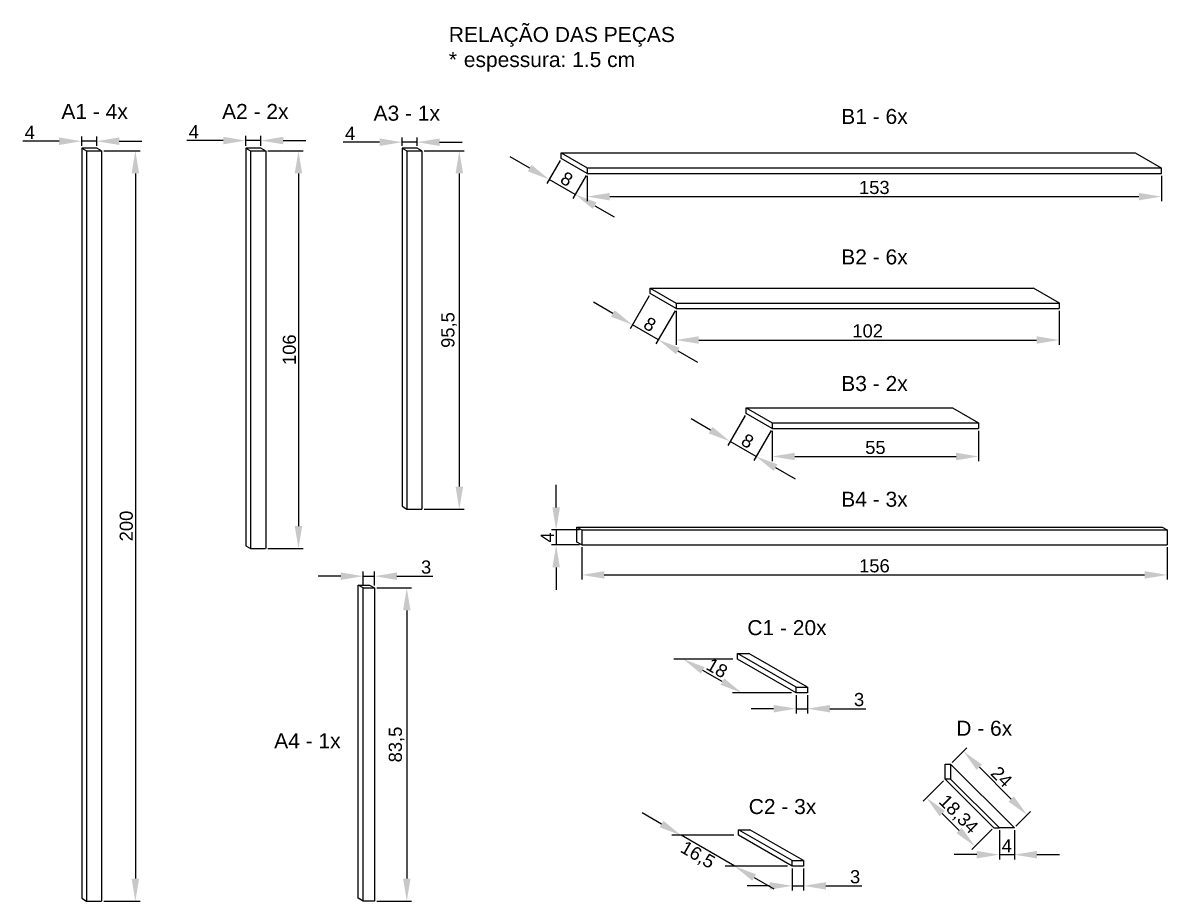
# Model space of a CAD drawing. Header units: millimetres. Extents: x 2070 to 2842, y 2043 to 2294.
# Drawn here: x 2537.4 to 2842.4, y 2043.8 to 2277.9 of the extents above; entities that cross this region are included whole.
import ezdxf

# ---------------------------------------------------------------- set-up
doc = ezdxf.new("R2010")
doc.units = ezdxf.units.MM
doc.layers.add('anotações', color=10, linetype='Continuous')
doc.layers.add('referencias', color=252, linetype='Continuous')
doc.styles.get("Standard").update_dxf_attribs({"font": 'arial.ttf'})
doc.dimstyles.new('Copy of ISO-25', dxfattribs={"dimtxt": 3.5, "dimasz": 6, "dimexe": 1.25, "dimexo": 0.625, "dimtad": 1, "dimtxsty": 'Standard', "dimcen": 2.5, "dimclrd": 256, "dimclre": 256, "dimclrt": 253, "dimadec": 0, "dimazin": 0, "dimtfac": 1, "dimtmove": 0, "dimatfit": 3, "dimfxl": 1, "dimarcsym": 0})

# ---------------------------------------------------------------- blocks, each defined once
blk = doc.blocks.new('*D33')
at = {"layer": 'Defpoints', "color": 0, "transparency": 16777216}
for p in [(2553.09, 2246.34), (2553.09, 2244.51), (2557.09, 2244.51)]:
    blk.add_point(p, dxfattribs=at)
at = {"layer": 'referencias', "lineweight": -2, "transparency": 16777216}
for p, q in [((2553.09, 2245.13), (2553.09, 2247.59)), ((2557.09, 2245.13), (2557.09, 2247.59)), ((2547.09, 2246.34), (2537.42, 2246.34)), ((2557.09, 2246.34), (2553.09, 2246.34)), ((2563.09, 2246.34), (2569.09, 2246.34))]:
    blk.add_line(p, q, dxfattribs=at)
at = {"layer": 'referencias', "transparency": 16777216}
for points in [[(2547.09, 2247.34), (2547.09, 2245.34), (2553.09, 2246.34)], [(2563.09, 2247.34), (2563.09, 2245.34), (2557.09, 2246.34)]]:
    blk.add_solid(points, dxfattribs=at)
at = {"layer": 'referencias', "color": 253, "transparency": 16777216, "insert": (2539.26, 2248.71), "char_height": 3.5, "attachment_point": 5}
blk.add_mtext('4', dxfattribs=at)
blk = doc.blocks.new('*D34')
at = {"layer": 'Defpoints', "color": 0, "transparency": 16777216}
for p in [(2602.11, 2243.76), (2602.11, 2137.76), (2610.86, 2137.76)]:
    blk.add_point(p, dxfattribs=at)
at = {"layer": 'referencias', "lineweight": -2, "transparency": 16777216}
for p, q in [((2602.74, 2243.76), (2612.11, 2243.76)), ((2610.86, 2237.76), (2610.86, 2143.76)), ((2602.74, 2137.76), (2612.11, 2137.76))]:
    blk.add_line(p, q, dxfattribs=at)
at = {"layer": 'referencias', "transparency": 16777216}
for points in [[(2609.86, 2237.76), (2611.86, 2237.76), (2610.86, 2243.76)], [(2609.86, 2143.76), (2611.86, 2143.76), (2610.86, 2137.76)]]:
    blk.add_solid(points, dxfattribs=at)
at = {"layer": 'referencias', "color": 253, "transparency": 16777216, "insert": (2608.45, 2190.76), "char_height": 3.5, "attachment_point": 5, "rotation": 90}
blk.add_mtext('106', dxfattribs=at)
blk = doc.blocks.new('*D35')
at = {"layer": 'Defpoints', "color": 0, "transparency": 16777216}
for p in [(2596.81, 2244.51), (2600.81, 2246.51), (2600.81, 2244.51)]:
    blk.add_point(p, dxfattribs=at)
at = {"layer": 'referencias', "lineweight": -2, "transparency": 16777216}
for p, q in [((2596.81, 2245.13), (2596.81, 2247.76)), ((2600.81, 2245.13), (2600.81, 2247.76)), ((2590.81, 2246.51), (2581.14, 2246.51)), ((2600.81, 2246.51), (2596.81, 2246.51)), ((2606.81, 2246.51), (2612.81, 2246.51))]:
    blk.add_line(p, q, dxfattribs=at)
at = {"layer": 'referencias', "transparency": 16777216}
for points in [[(2590.81, 2247.51), (2590.81, 2245.51), (2596.81, 2246.51)], [(2606.81, 2247.51), (2606.81, 2245.51), (2600.81, 2246.51)]]:
    blk.add_solid(points, dxfattribs=at)
at = {"layer": 'referencias', "color": 253, "transparency": 16777216, "insert": (2582.98, 2248.88), "char_height": 3.5, "attachment_point": 5}
blk.add_mtext('4', dxfattribs=at)
blk = doc.blocks.new('*D36')
at = {"layer": 'Defpoints', "color": 0, "transparency": 16777216}
for p in [(2643.77, 2243.76), (2643.77, 2148.26), (2653.73, 2148.26)]:
    blk.add_point(p, dxfattribs=at)
at = {"layer": 'referencias', "lineweight": -2, "transparency": 16777216}
for p, q in [((2644.39, 2243.76), (2654.98, 2243.76)), ((2653.73, 2237.76), (2653.73, 2154.26)), ((2644.39, 2148.26), (2654.98, 2148.26))]:
    blk.add_line(p, q, dxfattribs=at)
at = {"layer": 'referencias', "transparency": 16777216}
for points in [[(2652.73, 2237.76), (2654.73, 2237.76), (2653.73, 2243.76)], [(2652.73, 2154.26), (2654.73, 2154.26), (2653.73, 2148.26)]]:
    blk.add_solid(points, dxfattribs=at)
at = {"layer": 'referencias', "color": 253, "transparency": 16777216, "insert": (2651, 2196.01), "char_height": 3.5, "attachment_point": 5, "rotation": 90}
blk.add_mtext('95,5', dxfattribs=at)
blk = doc.blocks.new('*D37')
at = {"layer": 'Defpoints', "color": 0, "transparency": 16777216}
for p in [(2638.47, 2246.08), (2638.47, 2244.51), (2642.47, 2244.51)]:
    blk.add_point(p, dxfattribs=at)
at = {"layer": 'referencias', "lineweight": -2, "transparency": 16777216}
for p, q in [((2638.47, 2245.13), (2638.47, 2247.33)), ((2642.47, 2245.13), (2642.47, 2247.33)), ((2632.47, 2246.08), (2622.8, 2246.08)), ((2642.47, 2246.08), (2638.47, 2246.08)), ((2648.47, 2246.08), (2654.47, 2246.08))]:
    blk.add_line(p, q, dxfattribs=at)
at = {"layer": 'referencias', "transparency": 16777216}
for points in [[(2632.47, 2247.08), (2632.47, 2245.08), (2638.47, 2246.08)], [(2648.47, 2247.08), (2648.47, 2245.08), (2642.47, 2246.08)]]:
    blk.add_solid(points, dxfattribs=at)
at = {"layer": 'referencias', "color": 253, "transparency": 16777216, "insert": (2624.63, 2248.45), "char_height": 3.5, "attachment_point": 5}
blk.add_mtext('4', dxfattribs=at)
blk = doc.blocks.new('*D38')
at = {"layer": 'Defpoints', "color": 0, "transparency": 16777216}
for p in [(2558.39, 2243.76), (2558.39, 2043.76), (2567.4, 2043.76)]:
    blk.add_point(p, dxfattribs=at)
at = {"layer": 'referencias', "lineweight": -2, "transparency": 16777216}
for p, q in [((2559.02, 2243.76), (2568.65, 2243.76)), ((2567.4, 2237.76), (2567.4, 2049.76)), ((2559.02, 2043.76), (2568.65, 2043.76))]:
    blk.add_line(p, q, dxfattribs=at)
at = {"layer": 'referencias', "transparency": 16777216}
for points in [[(2566.4, 2237.76), (2568.4, 2237.76), (2567.4, 2243.76)], [(2566.4, 2049.76), (2568.4, 2049.76), (2567.4, 2043.76)]]:
    blk.add_solid(points, dxfattribs=at)
at = {"layer": 'referencias', "color": 253, "transparency": 16777216, "insert": (2564.99, 2143.76), "char_height": 3.5, "attachment_point": 5, "rotation": 90}
blk.add_mtext('200', dxfattribs=at)
blk = doc.blocks.new('*D39')
at = {"layer": 'Defpoints', "color": 0, "transparency": 16777216}
for p in [(2687.82, 2237.73), (2840.82, 2237.73), (2840.82, 2231.57)]:
    blk.add_point(p, dxfattribs=at)
at = {"layer": 'referencias', "lineweight": -2, "transparency": 16777216}
for p, q in [((2687.82, 2237.1), (2687.82, 2230.32)), ((2840.82, 2237.1), (2840.82, 2230.32)), ((2693.82, 2231.57), (2834.82, 2231.57))]:
    blk.add_line(p, q, dxfattribs=at)
at = {"layer": 'referencias', "transparency": 16777216}
for points in [[(2693.82, 2232.57), (2693.82, 2230.57), (2687.82, 2231.57)], [(2834.82, 2232.57), (2834.82, 2230.57), (2840.82, 2231.57)]]:
    blk.add_solid(points, dxfattribs=at)
at = {"layer": 'referencias', "color": 253, "transparency": 16777216, "insert": (2764.32, 2233.99), "char_height": 3.5, "attachment_point": 5}
blk.add_mtext('153', dxfattribs=at)
blk = doc.blocks.new('*D40')
at = {"layer": 'Defpoints', "color": 0, "transparency": 16777216}
for p in [(2680.89, 2241.73), (2677.68, 2236.16), (2687.82, 2237.73)]:
    blk.add_point(p, dxfattribs=at)
at = {"layer": 'referencias', "lineweight": -2, "transparency": 16777216}
for p, q in [((2672.48, 2239.16), (2667.28, 2242.16)), ((2680.58, 2241.19), (2677.05, 2235.08)), ((2684.6, 2232.16), (2677.68, 2236.16)), ((2687.51, 2237.19), (2683.98, 2231.08)), ((2689.8, 2229.16), (2695, 2226.16))]:
    blk.add_line(p, q, dxfattribs=at)
at = {"layer": 'referencias', "transparency": 16777216}
for points in [[(2672.98, 2240.03), (2671.98, 2238.29), (2677.68, 2236.16)], [(2690.3, 2230.03), (2689.3, 2228.29), (2684.6, 2232.16)]]:
    blk.add_solid(points, dxfattribs=at)
at = {"layer": 'referencias', "color": 253, "transparency": 16777216, "insert": (2682.35, 2236.25), "char_height": 3.5, "attachment_point": 5, "rotation": 330}
blk.add_mtext('8', dxfattribs=at)
blk = doc.blocks.new('*D41')
at = {"layer": 'Defpoints', "color": 0, "transparency": 16777216}
for p in [(2704.62, 2205.7), (2711.55, 2201.7), (2699.84, 2197.42)]:
    blk.add_point(p, dxfattribs=at)
at = {"layer": 'referencias', "lineweight": -2, "transparency": 16777216}
for p, q in [((2704.31, 2205.16), (2699.22, 2196.34)), ((2694.64, 2200.42), (2689.45, 2203.42)), ((2711.24, 2201.16), (2706.14, 2192.34)), ((2706.77, 2193.42), (2699.84, 2197.42)), ((2711.97, 2190.42), (2717.16, 2187.42))]:
    blk.add_line(p, q, dxfattribs=at)
at = {"layer": 'referencias', "transparency": 16777216}
for points in [[(2695.14, 2201.29), (2694.14, 2199.56), (2699.84, 2197.42)], [(2712.47, 2191.29), (2711.47, 2189.56), (2706.77, 2193.42)]]:
    blk.add_solid(points, dxfattribs=at)
at = {"layer": 'referencias', "color": 253, "transparency": 16777216, "insert": (2704.51, 2197.51), "char_height": 3.5, "attachment_point": 5, "rotation": 330}
blk.add_mtext('8', dxfattribs=at)
blk = doc.blocks.new('*D42')
at = {"layer": 'Defpoints', "color": 0, "transparency": 16777216}
for p in [(2711.55, 2201.7), (2813.55, 2201.7), (2813.55, 2193.34)]:
    blk.add_point(p, dxfattribs=at)
at = {"layer": 'referencias', "lineweight": -2, "transparency": 16777216}
for p, q in [((2711.55, 2201.08), (2711.55, 2192.09)), ((2813.55, 2201.08), (2813.55, 2192.09)), ((2717.55, 2193.34), (2807.55, 2193.34))]:
    blk.add_line(p, q, dxfattribs=at)
at = {"layer": 'referencias', "transparency": 16777216}
for points in [[(2717.55, 2194.34), (2717.55, 2192.34), (2711.55, 2193.34)], [(2807.55, 2194.34), (2807.55, 2192.34), (2813.55, 2193.34)]]:
    blk.add_solid(points, dxfattribs=at)
at = {"layer": 'referencias', "color": 253, "transparency": 16777216, "insert": (2762.55, 2195.76), "char_height": 3.5, "attachment_point": 5}
blk.add_mtext('102', dxfattribs=at)
blk = doc.blocks.new('*D43')
at = {"layer": 'Defpoints', "color": 0, "transparency": 16777216}
for p in [(2730.18, 2173.78), (2737.11, 2169.78), (2725.87, 2166.32)]:
    blk.add_point(p, dxfattribs=at)
at = {"layer": 'referencias', "lineweight": -2, "transparency": 16777216}
for p, q in [((2720.68, 2169.32), (2715.48, 2172.32)), ((2729.87, 2173.24), (2725.25, 2165.24)), ((2736.79, 2169.24), (2732.18, 2161.24)), ((2732.8, 2162.32), (2725.87, 2166.32)), ((2738, 2159.32), (2743.19, 2156.32))]:
    blk.add_line(p, q, dxfattribs=at)
at = {"layer": 'referencias', "transparency": 16777216}
for points in [[(2721.18, 2170.18), (2720.18, 2168.45), (2725.87, 2166.32)], [(2738.5, 2160.18), (2737.5, 2158.45), (2732.8, 2162.32)]]:
    blk.add_solid(points, dxfattribs=at)
at = {"layer": 'referencias', "color": 253, "transparency": 16777216, "insert": (2730.54, 2166.41), "char_height": 3.5, "attachment_point": 5, "rotation": 330}
blk.add_mtext('8', dxfattribs=at)
blk = doc.blocks.new('*D44')
at = {"layer": 'Defpoints', "color": 0, "transparency": 16777216}
for p in [(2737.11, 2169.78), (2792.11, 2169.78), (2792.11, 2162.29)]:
    blk.add_point(p, dxfattribs=at)
at = {"layer": 'referencias', "lineweight": -2, "transparency": 16777216}
for p, q in [((2737.11, 2169.15), (2737.11, 2161.04)), ((2792.11, 2169.15), (2792.11, 2161.04)), ((2743.11, 2162.29), (2786.11, 2162.29))]:
    blk.add_line(p, q, dxfattribs=at)
at = {"layer": 'referencias', "transparency": 16777216}
for points in [[(2743.11, 2163.29), (2743.11, 2161.29), (2737.11, 2162.29)], [(2786.11, 2163.29), (2786.11, 2161.29), (2792.11, 2162.29)]]:
    blk.add_solid(points, dxfattribs=at)
at = {"layer": 'referencias', "color": 253, "transparency": 16777216, "insert": (2764.61, 2164.69), "char_height": 3.5, "attachment_point": 5}
blk.add_mtext('55', dxfattribs=at)
blk = doc.blocks.new('*D45')
at = {"layer": 'Defpoints', "color": 0, "transparency": 16777216}
for p in [(2686.35, 2142.72), (2679.54, 2138.72), (2686.35, 2138.72)]:
    blk.add_point(p, dxfattribs=at)
at = {"layer": 'referencias', "lineweight": -2, "transparency": 16777216}
for p, q in [((2679.54, 2148.72), (2679.54, 2154.72)), ((2685.73, 2142.72), (2678.29, 2142.72)), ((2679.54, 2142.72), (2679.54, 2138.72)), ((2685.73, 2138.72), (2678.29, 2138.72)), ((2679.54, 2132.72), (2679.54, 2126.72))]:
    blk.add_line(p, q, dxfattribs=at)
at = {"layer": 'referencias', "transparency": 16777216}
for points in [[(2678.54, 2148.72), (2680.54, 2148.72), (2679.54, 2142.72)], [(2678.54, 2132.72), (2680.54, 2132.72), (2679.54, 2138.72)]]:
    blk.add_solid(points, dxfattribs=at)
at = {"layer": 'referencias', "color": 253, "transparency": 16777216, "insert": (2677.17, 2140.72), "char_height": 3.5, "attachment_point": 5, "rotation": 90}
blk.add_mtext('4', dxfattribs=at)
blk = doc.blocks.new('*D46')
at = {"layer": 'Defpoints', "color": 0, "transparency": 16777216}
for p in [(2686.35, 2138.72), (2842.35, 2138.72), (2842.35, 2130.72)]:
    blk.add_point(p, dxfattribs=at)
at = {"layer": 'referencias', "lineweight": -2, "transparency": 16777216}
for p, q in [((2686.35, 2138.09), (2686.35, 2129.47)), ((2842.35, 2138.09), (2842.35, 2129.47)), ((2692.35, 2130.72), (2836.35, 2130.72))]:
    blk.add_line(p, q, dxfattribs=at)
at = {"layer": 'referencias', "transparency": 16777216}
for points in [[(2692.35, 2131.72), (2692.35, 2129.72), (2686.35, 2130.72)], [(2836.35, 2131.72), (2836.35, 2129.72), (2842.35, 2130.72)]]:
    blk.add_solid(points, dxfattribs=at)
at = {"layer": 'referencias', "color": 253, "transparency": 16777216, "insert": (2764.35, 2133.13), "char_height": 3.5, "attachment_point": 5}
blk.add_mtext('156', dxfattribs=at)
blk = doc.blocks.new('*D47')
at = {"layer": 'Defpoints', "color": 0, "transparency": 16777216}
for p in [(2713.41, 2108.28), (2727.9, 2108.28), (2743.48, 2099.28)]:
    blk.add_point(p, dxfattribs=at)
at = {"layer": 'referencias', "lineweight": -2, "transparency": 16777216}
for p, q in [((2726.65, 2108.28), (2710.91, 2108.28)), ((2723.81, 2102.28), (2718.61, 2105.28)), ((2742.23, 2099.28), (2726.5, 2099.28))]:
    blk.add_line(p, q, dxfattribs=at)
at = {"layer": 'referencias', "transparency": 16777216}
for points in [[(2719.11, 2106.15), (2718.11, 2104.42), (2713.41, 2108.28)], [(2724.31, 2103.15), (2723.31, 2101.42), (2729, 2099.28)]]:
    blk.add_solid(points, dxfattribs=at)
at = {"layer": 'referencias', "color": 253, "transparency": 16777216, "insert": (2722.41, 2105.87), "char_height": 3.5, "attachment_point": 5, "rotation": 330}
blk.add_mtext('18', dxfattribs=at)
blk = doc.blocks.new('*D48')
at = {"layer": 'Defpoints', "color": 0, "transparency": 16777216}
for p in [(2743.48, 2099.28), (2746.48, 2099.28), (2746.48, 2095.06)]:
    blk.add_point(p, dxfattribs=at)
at = {"layer": 'referencias', "lineweight": -2, "transparency": 16777216}
for p, q in [((2743.48, 2098.66), (2743.48, 2093.81)), ((2746.48, 2098.66), (2746.48, 2093.81)), ((2737.48, 2095.06), (2731.48, 2095.06)), ((2743.48, 2095.06), (2746.48, 2095.06)), ((2752.48, 2095.06), (2762.03, 2095.06))]:
    blk.add_line(p, q, dxfattribs=at)
at = {"layer": 'referencias', "transparency": 16777216}
for points in [[(2737.48, 2096.06), (2737.48, 2094.06), (2743.48, 2095.06)], [(2752.48, 2096.06), (2752.48, 2094.06), (2746.48, 2095.06)]]:
    blk.add_solid(points, dxfattribs=at)
at = {"layer": 'referencias', "color": 253, "transparency": 16777216, "insert": (2760.26, 2097.48), "char_height": 3.5, "attachment_point": 5}
blk.add_mtext('3', dxfattribs=at)
blk = doc.blocks.new('*D50')
at = {"layer": 'Defpoints', "color": 0, "transparency": 16777216}
for p in [(2784.67, 2080.31), (2805.04, 2066.74), (2801.64, 2063.34)]:
    blk.add_point(p, dxfattribs=at)
at = {"layer": 'referencias', "lineweight": -2, "transparency": 16777216}
for p, q in [((2785.11, 2080.75), (2788.95, 2084.59)), ((2792.31, 2079.47), (2800.8, 2070.98)), ((2802.08, 2063.78), (2805.92, 2067.62))]:
    blk.add_line(p, q, dxfattribs=at)
at = {"layer": 'referencias', "transparency": 16777216}
for points in [[(2793.02, 2080.17), (2791.6, 2078.76), (2788.07, 2083.71)], [(2801.5, 2071.69), (2800.09, 2070.27), (2805.04, 2066.74)]]:
    blk.add_solid(points, dxfattribs=at)
at = {"layer": 'referencias', "color": 253, "transparency": 16777216, "insert": (2798.24, 2076.91), "char_height": 3.5, "attachment_point": 5, "rotation": 315}
blk.add_mtext('24', dxfattribs=at)
blk = doc.blocks.new('*D51')
at = {"layer": 'Defpoints', "color": 0, "transparency": 16777216}
for p in [(2783.17, 2076.31), (2796.14, 2063.34), (2791.16, 2058.36)]:
    blk.add_point(p, dxfattribs=at)
at = {"layer": 'referencias', "lineweight": -2, "transparency": 16777216}
for p, q in [((2782.73, 2075.87), (2777.31, 2070.45)), ((2782.43, 2067.09), (2786.92, 2062.6)), ((2795.7, 2062.9), (2790.28, 2057.48))]:
    blk.add_line(p, q, dxfattribs=at)
at = {"layer": 'referencias', "transparency": 16777216}
for points in [[(2783.14, 2067.79), (2781.72, 2066.38), (2778.19, 2071.33)], [(2787.62, 2063.31), (2786.21, 2061.89), (2791.16, 2058.36)]]:
    blk.add_solid(points, dxfattribs=at)
at = {"layer": 'referencias', "color": 253, "transparency": 16777216, "insert": (2786.6, 2066.77), "char_height": 3.5, "attachment_point": 5, "rotation": 315}
blk.add_mtext('18,34', dxfattribs=at)
blk = doc.blocks.new('*D52')
at = {"layer": 'Defpoints', "color": 0, "transparency": 16777216}
for p in [(2797.64, 2063.34), (2801.64, 2063.34), (2801.64, 2056.15)]:
    blk.add_point(p, dxfattribs=at)
at = {"layer": 'referencias', "lineweight": -2, "transparency": 16777216}
for p, q in [((2797.64, 2062.71), (2797.64, 2054.9)), ((2801.64, 2062.71), (2801.64, 2054.9)), ((2791.64, 2056.15), (2785.64, 2056.15)), ((2797.64, 2056.15), (2801.64, 2056.15)), ((2807.64, 2056.15), (2813.64, 2056.15))]:
    blk.add_line(p, q, dxfattribs=at)
at = {"layer": 'referencias', "transparency": 16777216}
for points in [[(2791.64, 2057.15), (2791.64, 2055.15), (2797.64, 2056.15)], [(2807.64, 2057.15), (2807.64, 2055.15), (2801.64, 2056.15)]]:
    blk.add_solid(points, dxfattribs=at)
at = {"layer": 'referencias', "color": 253, "transparency": 16777216, "insert": (2799.64, 2058.52), "char_height": 3.5, "attachment_point": 5}
blk.add_mtext('4', dxfattribs=at)
blk = doc.blocks.new('*D72')
at = {"layer": 'Defpoints', "color": 0, "transparency": 16777216}
for p in [(2628.11, 2130.38), (2628.11, 2127.26), (2631.11, 2127.26)]:
    blk.add_point(p, dxfattribs=at)
at = {"layer": 'referencias', "lineweight": -2, "transparency": 16777216}
for p, q in [((2628.11, 2127.88), (2628.11, 2131.63)), ((2631.11, 2127.88), (2631.11, 2131.63)), ((2622.11, 2130.38), (2616.11, 2130.38)), ((2628.11, 2130.38), (2631.11, 2130.38)), ((2637.11, 2130.38), (2646.65, 2130.38))]:
    blk.add_line(p, q, dxfattribs=at)
at = {"layer": 'referencias', "transparency": 16777216}
for points in [[(2622.11, 2131.38), (2622.11, 2129.38), (2628.11, 2130.38)], [(2637.11, 2131.38), (2637.11, 2129.38), (2631.11, 2130.38)]]:
    blk.add_solid(points, dxfattribs=at)
at = {"layer": 'referencias', "color": 253, "transparency": 16777216, "insert": (2644.88, 2132.79), "char_height": 3.5, "attachment_point": 5}
blk.add_mtext('3', dxfattribs=at)
blk = doc.blocks.new('*D73')
at = {"layer": 'Defpoints', "color": 0, "transparency": 16777216}
for p in [(2631.11, 2127.26), (2631.11, 2043.76), (2639.73, 2043.76)]:
    blk.add_point(p, dxfattribs=at)
at = {"layer": 'referencias', "lineweight": -2, "transparency": 16777216}
for p, q in [((2631.73, 2127.26), (2640.98, 2127.26)), ((2639.73, 2121.26), (2639.73, 2049.76)), ((2631.73, 2043.76), (2640.98, 2043.76))]:
    blk.add_line(p, q, dxfattribs=at)
at = {"layer": 'referencias', "transparency": 16777216}
for points in [[(2638.73, 2121.26), (2640.73, 2121.26), (2639.73, 2127.26)], [(2638.73, 2049.76), (2640.73, 2049.76), (2639.73, 2043.76)]]:
    blk.add_solid(points, dxfattribs=at)
at = {"layer": 'referencias', "color": 253, "transparency": 16777216, "insert": (2637, 2085.51), "char_height": 3.5, "attachment_point": 5, "rotation": 90}
blk.add_mtext('83,5', dxfattribs=at)
blk = doc.blocks.new('*D74')
at = {"layer": 'Defpoints', "color": 0, "transparency": 16777216}
for p in [(2712.82, 2061.31), (2728.14, 2061.31), (2742.43, 2053.06)]:
    blk.add_point(p, dxfattribs=at)
at = {"layer": 'referencias', "lineweight": -2, "transparency": 16777216}
for p, q in [((2707.63, 2064.31), (2702.43, 2067.31)), ((2726.89, 2061.31), (2710.32, 2061.31)), ((2727.11, 2053.06), (2712.82, 2061.31)), ((2741.18, 2053.06), (2724.61, 2053.06)), ((2732.31, 2050.06), (2737.51, 2047.06))]:
    blk.add_line(p, q, dxfattribs=at)
at = {"layer": 'referencias', "transparency": 16777216}
for points in [[(2708.13, 2065.17), (2707.13, 2063.44), (2712.82, 2061.31)], [(2732.81, 2050.92), (2731.81, 2049.19), (2727.11, 2053.06)]]:
    blk.add_solid(points, dxfattribs=at)
at = {"layer": 'referencias', "color": 253, "transparency": 16777216, "insert": (2717.15, 2055.88), "char_height": 3.5, "attachment_point": 5, "rotation": 330}
blk.add_mtext('16,5', dxfattribs=at)
blk = doc.blocks.new('*D75')
at = {"layer": 'Defpoints', "color": 0, "transparency": 16777216}
for p in [(2742.43, 2053.06), (2745.43, 2053.06), (2745.43, 2047.83)]:
    blk.add_point(p, dxfattribs=at)
at = {"layer": 'referencias', "lineweight": -2, "transparency": 16777216}
for p, q in [((2742.43, 2052.43), (2742.43, 2046.58)), ((2745.43, 2052.43), (2745.43, 2046.58)), ((2736.43, 2047.83), (2730.43, 2047.83)), ((2742.43, 2047.83), (2745.43, 2047.83)), ((2751.43, 2047.83), (2760.97, 2047.83))]:
    blk.add_line(p, q, dxfattribs=at)
at = {"layer": 'referencias', "transparency": 16777216}
for points in [[(2736.43, 2048.83), (2736.43, 2046.83), (2742.43, 2047.83)], [(2751.43, 2048.83), (2751.43, 2046.83), (2745.43, 2047.83)]]:
    blk.add_solid(points, dxfattribs=at)
at = {"layer": 'referencias', "color": 253, "transparency": 16777216, "insert": (2759.2, 2050.24), "char_height": 3.5, "attachment_point": 5}
blk.add_mtext('3', dxfattribs=at)

msp = doc.modelspace()

# ---------------------------------------------------------------- linework, layer by layer
for p, q in [((2553.095, 2244.509), (2553.095, 2044.509)), ((2596.814, 2244.509), (2596.814, 2138.509)), ((2638.469, 2244.509), (2638.469, 2149.009)), ((2554.394, 2243.759), (2554.394, 2043.759)), ((2558.394, 2243.759), (2558.394, 2043.759)), ((2598.125, 2243.752), (2598.125, 2137.752)), ((2602.125, 2243.759), (2602.125, 2137.759)), ((2639.768, 2243.759), (2639.768, 2148.259)), ((2643.768, 2243.759), (2643.768, 2148.259)), ((2680.892, 2243.228), (2833.892, 2243.228)), ((2687.821, 2239.228), (2840.821, 2239.228)), ((2687.821, 2237.728), (2840.821, 2237.728)), ((2704.622, 2207.205), (2806.622, 2207.205)), ((2711.55, 2203.205), (2813.55, 2203.205)), ((2711.55, 2201.705), (2813.55, 2201.705)), ((2730.179, 2175.276), (2785.179, 2175.276)), ((2737.107, 2171.276), (2792.107, 2171.276)), ((2737.107, 2169.776), (2792.107, 2169.776)), ((2685.052, 2139.467), (2685.052, 2143.467)), ((2685.052, 2143.467), (2686.351, 2142.717)), ((2685.052, 2143.467), (2841.052, 2143.467)), ((2686.351, 2142.717), (2686.351, 2138.717)), ((2686.351, 2142.717), (2842.351, 2142.717)), ((2841.052, 2143.467), (2842.351, 2142.717)), ((2842.351, 2142.717), (2842.351, 2138.717)), ((2686.351, 2138.717), (2685.052, 2139.467)), ((2686.351, 2138.717), (2842.351, 2138.717)), ((2626.809, 2044.509), (2626.809, 2128.009)), ((2743.485, 2100.783), (2727.896, 2109.783)), ((2743.485, 2099.283), (2727.896, 2108.283)), ((2746.485, 2100.783), (2730.896, 2109.783)), ((2783.169, 2076.309), (2783.169, 2080.309)), ((2783.169, 2080.309), (2784.669, 2080.309)), ((2784.669, 2080.309), (2801.639, 2063.339)), ((2784.669, 2080.309), (2784.669, 2076.309)), ((2784.669, 2080.309), (2784.669, 2076.309)), ((2784.669, 2076.309), (2783.169, 2076.309)), ((2783.169, 2076.309), (2796.139, 2063.339)), ((2784.669, 2076.309), (2797.639, 2063.339)), ((2742.427, 2054.556), (2728.138, 2062.806)), ((2728.138, 2061.306), (2728.138, 2062.806)), ((2728.138, 2062.806), (2731.138, 2062.806)), ((2745.427, 2054.556), (2731.138, 2062.806)), ((2796.139, 2063.339), (2797.639, 2063.339)), ((2801.639, 2063.339), (2797.639, 2063.339)), ((2742.427, 2053.056), (2728.138, 2061.306)), ((2628.108, 2043.759), (2626.809, 2044.509))]:
    msp.add_line(p, q)
for points in [[(2553.095, 2244.509), (2554.394, 2243.759), (2558.394, 2243.759), (2557.095, 2244.509)], [(2596.814, 2244.509), (2598.113, 2243.759), (2602.113, 2243.759), (2600.814, 2244.509)], [(2638.469, 2244.509), (2639.768, 2243.759), (2643.768, 2243.759), (2642.469, 2244.509)], [(2687.821, 2239.228), (2687.821, 2237.728), (2680.892, 2241.728), (2680.892, 2243.228)], [(2711.55, 2203.205), (2711.55, 2201.705), (2704.622, 2205.705), (2704.622, 2207.205)], [(2737.107, 2171.276), (2737.107, 2169.776), (2730.179, 2173.776), (2730.179, 2175.276)], [(2628.108, 2127.259), (2631.108, 2127.259), (2631.108, 2043.759), (2628.108, 2043.759)], [(2743.485, 2100.783), (2746.485, 2100.783), (2746.485, 2099.283), (2743.485, 2099.283)], [(2742.427, 2054.556), (2745.427, 2054.556), (2745.427, 2053.056), (2742.427, 2053.056)]]:
    msp.add_lwpolyline(points, close=True)
for points in [[(2833.877, 2243.228), (2833.877, 2243.237), (2840.806, 2239.237), (2840.806, 2237.737)], [(2806.622, 2207.205), (2806.622, 2207.213), (2813.55, 2203.213), (2813.55, 2201.713)], [(2785.179, 2175.276), (2785.179, 2175.285), (2792.107, 2171.285), (2792.107, 2169.785)], [(2638.469, 2149.009), (2639.768, 2148.259), (2643.768, 2148.259)], [(2596.814, 2138.509), (2598.113, 2137.759), (2602.113, 2137.759)], [(2628.108, 2127.259), (2626.809, 2128.009), (2629.809, 2128.009), (2631.108, 2127.259)], [(2727.896, 2108.283), (2727.896, 2109.783), (2730.896, 2109.783)], [(2553.095, 2044.509), (2554.394, 2043.759), (2558.394, 2043.759)]]:
    msp.add_lwpolyline(points)

# ---------------------------------------------------------------- texts
at = {"layer": 'anotações', "char_height": 4, "attachment_point": 1}
for s, width, heights, insert in [('\\pxt1,7,10,12,17;{\\C256;\\c0;RELAÇÃO DAS PEÇAS\\P*^Iespessura: 1.5 cm}', 70.76884, [16.068], (2650.93, 2276.786)), ('A1 - 4x', 25.49549, [7.699], (2547.687, 2256.275)), ('A2 - 2x', 35.24131, [0], (2590.515, 2256.275)), ('A3 - 1x', 33.89692, [0], (2630.882, 2255.815)), ('B1 - 6x', 41.69311, [0], (2755.513, 2254.948)), ('B2 - 6x', 49.11629, [0], (2755.513, 2217.5)), ('B3 - 2x', 36.04382, [0], (2755.513, 2183.748)), ('B4 - 3x', 24.26208, [0], (2755.513, 2152.902)), ('C1 - 20x', 57.74387, [0], (2730.493, 2118.661)), ('D - 6x', 46.7889, [0], (2786.165, 2091.85)), ('A4 - 1x', 17.13569, [11.842], (2604.394, 2088.509)), ('C2 - 3x', 26.76699, [0], (2730.852, 2070.974))]:
    msp.add_mtext_dynamic_manual_height_columns(s, width=width, gutter_width=12.5, heights=heights, dxfattribs=dict(at, insert=insert))

# ---------------------------------------------------------------- dimensions: what is measured, and where the dimension line sits
at = {"layer": 'referencias'}
for base, p1, p2, picture, middle in [((2553.095, 2246.337), (2557.095, 2244.509), (2553.095, 2244.509), '*D33', (2539.259, 2246.337)), ((2600.814, 2246.509), (2596.814, 2244.509), (2600.814, 2244.509), '*D35', (2582.979, 2246.509)), ((2638.469, 2246.078), (2642.469, 2244.509), (2638.469, 2244.509), '*D37', (2624.633, 2246.078)), ((2813.55, 2193.345), (2711.55, 2201.705), (2813.55, 2201.705), '*D42', (2762.55, 2193.345)), ((2628.108, 2130.378), (2631.108, 2127.259), (2628.108, 2127.259), '*D72', (2644.879, 2130.378))]:
    dim = msp.add_linear_dim(base=base, p1=p1, p2=p2, dimstyle='Copy of ISO-25', dxfattribs=at)
    dim.commit()
    dim.dimension.update_dxf_attribs({"geometry": picture, "text_midpoint": middle, "dimtype": 160})
for base, p1, p2, picture, middle in [((2567.404, 2043.759), (2558.394, 2243.759), (2558.394, 2043.759), '*D38', (2564.992, 2143.759)), ((2610.862, 2137.759), (2602.113, 2243.759), (2602.113, 2137.759), '*D34', (2608.45, 2190.759)), ((2653.728, 2148.259), (2643.768, 2243.759), (2643.768, 2148.259), '*D36', (2650.999, 2196.009)), ((2639.729, 2043.759), (2631.108, 2127.259), (2631.108, 2043.759), '*D73', (2637, 2085.509))]:
    dim = msp.add_linear_dim(base=base, p1=p1, p2=p2, angle=90, dimstyle='Copy of ISO-25', dxfattribs=at)
    dim.commit()
    dim.dimension.update_dxf_attribs({"geometry": picture, "text_midpoint": middle})
for p1, p2, distance, picture, middle in [((2687.821, 2237.728), (2680.892, 2241.728), 6.431, '*D40', (2682.347, 2236.248)), ((2711.55, 2201.705), (2704.622, 2205.705), 9.562, '*D41', (2704.511, 2197.513)), ((2737.107, 2169.776), (2730.179, 2173.776), 8.612, '*D43', (2730.543, 2166.407)), ((2743.485, 2099.283), (2727.896, 2108.283), 7.241, '*D47', (2722.415, 2105.872)), ((2784.669, 2080.309), (2801.639, 2063.339), 4.807, '*D50', (2798.238, 2076.908)), ((2783.169, 2076.309), (2796.139, 2063.339), -7.042, '*D51', (2786.603, 2066.774))]:
    dim = msp.add_aligned_dim(p1=p1, p2=p2, distance=distance, dimstyle='Copy of ISO-25', dxfattribs=at)
    dim.commit()
    dim.dimension.update_dxf_attribs({"geometry": picture, "text_midpoint": middle})
for base, p1, p2, picture, middle in [((2840.821, 2231.573), (2687.821, 2237.728), (2840.821, 2237.728), '*D39', (2764.321, 2233.987)), ((2792.107, 2162.288), (2737.107, 2169.776), (2792.107, 2169.776), '*D44', (2764.607, 2164.693)), ((2842.351, 2130.719), (2686.351, 2138.717), (2842.351, 2138.717), '*D46', (2764.351, 2133.131)), ((2746.485, 2095.063), (2743.485, 2099.283), (2746.485, 2099.283), '*D48', (2760.256, 2097.477)), ((2801.639, 2056.15), (2797.639, 2063.339), (2801.639, 2063.339), '*D52', (2799.639, 2058.525)), ((2745.427, 2047.829), (2742.427, 2053.056), (2745.427, 2053.056), '*D75', (2759.198, 2050.242))]:
    dim = msp.add_linear_dim(base=base, p1=p1, p2=p2, dimstyle='Copy of ISO-25', dxfattribs=at)
    dim.commit()
    dim.dimension.update_dxf_attribs({"geometry": picture, "text_midpoint": middle})
dim = msp.add_linear_dim(base=(2679.541, 2138.717), p1=(2686.351, 2142.717), p2=(2686.351, 2138.717), angle=90, dimstyle='Copy of ISO-25', dxfattribs=at)
dim.commit()
dim.dimension.update_dxf_attribs({"geometry": '*D45', "text_midpoint": (2679.541, 2140.717), "dimtype": 160})
dim = msp.add_linear_dim(base=(2712.824, 2061.306), p1=(2742.427, 2053.056), p2=(2728.138, 2061.306), angle=150, dimstyle='Copy of ISO-25', override={"dimtad": 3, "dimtmove": 2}, dxfattribs=at)
dim.commit()
dim.dimension.update_dxf_attribs({"geometry": '*D74', "text_midpoint": (2717.149, 2055.885), "dimtype": 161})

doc.saveas('drawing.dxf')
